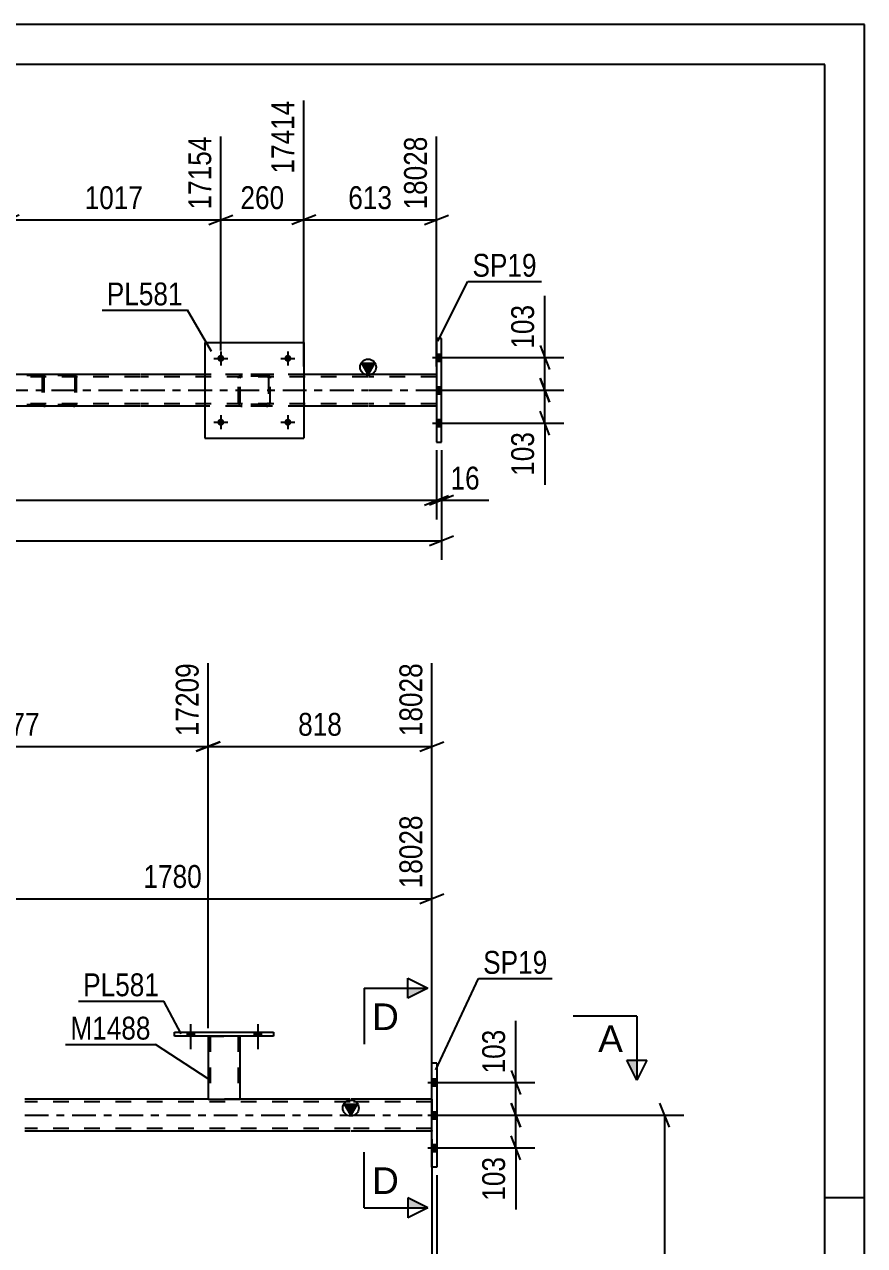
# Model space of a CAD drawing. Header units: millimetres. Extents: x 0 to 841, y 0 to 594.
# Drawn here: x 735.7 to 841, y 441 to 594 of the extents above; entities that cross this region are included whole.
import ezdxf

# ---------------------------------------------------------------- set-up
doc = ezdxf.new("R2010")
doc.units = ezdxf.units.MM
doc.linetypes.add('DXK_LINE_DOT2', pattern=[3.9198, 1.9599, -1.9599])
doc.linetypes.add('DXK_LINE_DOT3', pattern=[5.9187, 2.979, -0.9799, 0.9799, -0.9799])
doc.styles.add('Arial', font='ARIAL.TTF', dxfattribs={"height": 0.2})
doc.styles.add('Arial Narrow', font='ARIALN.TTF', dxfattribs={"height": 0.2})

# ---------------------------------------------------------------- blocks, each defined once
blk = doc.blocks.new('Unknown-815137708-1135')
at = {"color": 5, "linetype": 'Continuous'}
for p, q in [((841, 594), (0, 594)), ((841, 0), (841, 594)), ((836, 589), (5, 589)), ((836, 5), (836, 589)), ((841, 447), (836, 447))]:
    blk.add_line(p, q, dxfattribs=at)
blk = doc.blocks.new('Part-815137708-3195 - 3128')
at = {"color": 2, "linetype": 'Continuous'}
for p, q in [((788.01, 554.67), (787.37, 554.67)), ((787.37, 554.67), (787.37, 541.67)), ((788.01, 541.67), (788.01, 554.67)), ((787.37, 541.67), (788.01, 541.67))]:
    blk.add_line(p, q, dxfattribs=at)
blk = doc.blocks.new('Bolt-815137708-3133 - 3128')
at = {"linetype": 'Continuous'}
for points in [[(760.79, 552.17, -1), (759.91, 552.17, -1)], [(769.19, 552.17, -1), (768.31, 552.17, -1)]]:
    blk.add_hatch(color=1, dxfattribs=at).paths.add_polyline_path(points)
at = {"color": 1, "linetype": 'Continuous'}
for p, q in [((760.35, 553.05), (760.35, 551.29)), ((768.75, 553.05), (768.75, 551.29)), ((759.47, 552.17), (761.23, 552.17)), ((767.87, 552.17), (769.63, 552.17))]:
    blk.add_line(p, q, dxfattribs=at)
blk = doc.blocks.new('Bolt-815137708-3134 - 3128')
at = {"linetype": 'Continuous'}
for points in [[(760.79, 544.17, -1), (759.91, 544.17, -1)], [(769.19, 544.17, -1), (768.31, 544.17, -1)]]:
    blk.add_hatch(color=1, dxfattribs=at).paths.add_polyline_path(points)
at = {"color": 1, "linetype": 'Continuous'}
for p, q in [((760.35, 545.05), (760.35, 543.29)), ((768.75, 545.05), (768.75, 543.29)), ((759.47, 544.17), (761.23, 544.17)), ((767.87, 544.17), (769.63, 544.17))]:
    blk.add_line(p, q, dxfattribs=at)
blk = doc.blocks.new('Part-815137708-3233 - 3128')
at = {"color": 2, "linetype": 'Continuous'}
for p, q in [((758.35, 554.17), (758.35, 542.17)), ((758.35, 554.17), (770.75, 554.17)), ((770.75, 554.17), (770.75, 542.17)), ((758.35, 542.17), (770.75, 542.17))]:
    blk.add_line(p, q, dxfattribs=at)
blk = doc.blocks.new('Part-815137708-3234 - 3128')
at = {"color": 7, "linetype": 'DXK_LINE_DOT2'}
for p, q in [((762.55, 549.69), (762.58, 549.87)), ((762.58, 549.87), (762.55, 549.69)), ((762.55, 546.65), (762.55, 549.69)), ((762.79, 549.69), (762.81, 549.78)), ((762.79, 546.65), (762.79, 549.69)), ((762.81, 549.78), (762.86, 549.86)), ((762.84, 550.13), (763.03, 550.17)), ((763.03, 550.17), (762.84, 550.13)), ((762.86, 549.86), (762.94, 549.91)), ((762.94, 549.91), (763.03, 549.93)), ((766.07, 550.17), (763.03, 550.17)), ((766.07, 549.93), (763.03, 549.93)), ((766.07, 550.17), (766.25, 550.13)), ((766.25, 550.13), (766.07, 550.17)), ((766.07, 549.93), (766.16, 549.91)), ((766.16, 549.91), (766.24, 549.86)), ((766.24, 549.86), (766.29, 549.78)), ((766.29, 549.78), (766.31, 549.69)), ((766.31, 549.69), (766.31, 546.65)), ((766.51, 549.87), (766.55, 549.69)), ((766.55, 549.69), (766.51, 549.87)), ((766.55, 546.65), (766.55, 549.69)), ((762.58, 546.46), (762.55, 546.65)), ((762.55, 546.65), (762.58, 546.46)), ((762.81, 546.55), (762.79, 546.65)), ((762.86, 546.48), (762.81, 546.55)), ((763.03, 546.17), (762.84, 546.2)), ((762.84, 546.2), (763.03, 546.17)), ((762.94, 546.42), (762.86, 546.48)), ((763.03, 546.41), (762.94, 546.42)), ((766.07, 546.41), (763.03, 546.41)), ((766.07, 546.17), (763.03, 546.17)), ((766.16, 546.42), (766.07, 546.41)), ((766.25, 546.2), (766.07, 546.17)), ((766.07, 546.17), (766.25, 546.2)), ((766.24, 546.48), (766.16, 546.42)), ((766.29, 546.55), (766.24, 546.48)), ((766.31, 546.65), (766.29, 546.55)), ((766.55, 546.65), (766.51, 546.46)), ((766.51, 546.46), (766.55, 546.65))]:
    blk.add_line(p, q, dxfattribs=at)
at = {"color": 7, "linetype": 'DXK_LINE_DOT3'}
blk.add_line((764.55, 548.17), (764.55, 548.17), dxfattribs=at)
at = {"color": 7, "linetype": 'DXK_LINE_DOT2'}
for centre, start, end in [((763.03, 549.69), 112.5, 157.5), ((763.03, 549.69), 112.5, 157.5), ((766.07, 549.69), 22.5, 67.5), ((766.07, 549.69), 22.5, 67.5), ((763.03, 546.65), 202.5, 247.5), ((763.03, 546.65), 202.5, 247.5), ((766.07, 546.65), 292.5, 337.5), ((766.07, 546.65), 292.5, 337.5)]:
    blk.add_arc(centre, 0.48, start, end, dxfattribs=at)
blk = doc.blocks.new('Part-815137708-3259 - 3128')
at = {"color": 7, "linetype": 'DXK_LINE_DOT2'}
for p, q in [((741.91, 550.17), (726.58, 550.17)), ((741.91, 550.01), (726.58, 550.01)), ((738.02, 549.97), (737.99, 549.85)), ((737.99, 549.85), (737.99, 546.49)), ((738.16, 549.85), (738.17, 549.91)), ((738.16, 549.85), (738.16, 546.49)), ((738.17, 549.91), (738.21, 549.96)), ((738.33, 550.17), (738.2, 550.14)), ((738.21, 549.96), (738.27, 549.99)), ((738.27, 549.99), (738.33, 550.01)), ((742.04, 550.14), (741.91, 550.17)), ((741.91, 550.01), (741.97, 549.99)), ((741.97, 549.99), (742, 549.98)), ((742, 549.98), (742.03, 549.96)), ((742.03, 549.96), (742.06, 549.91)), ((742.06, 549.91), (742.08, 549.85)), ((742.08, 549.85), (742.08, 546.49)), ((742.25, 549.85), (742.22, 549.97)), ((742.25, 549.85), (742.25, 546.49)), ((741.91, 546.33), (726.58, 546.33)), ((741.91, 546.17), (726.58, 546.17)), ((737.99, 546.49), (738.02, 546.36)), ((738.17, 546.43), (738.16, 546.49)), ((738.21, 546.37), (738.17, 546.43)), ((738.2, 546.19), (738.33, 546.17)), ((738.21, 546.37), (738.24, 546.35)), ((738.24, 546.35), (738.27, 546.34)), ((738.27, 546.34), (738.33, 546.33)), ((741.97, 546.34), (741.91, 546.33)), ((741.91, 546.17), (742.04, 546.19)), ((742.03, 546.37), (741.97, 546.34)), ((742.06, 546.43), (742.03, 546.37)), ((742.08, 546.49), (742.06, 546.43)), ((742.22, 546.36), (742.25, 546.49))]:
    blk.add_line(p, q, dxfattribs=at)
for centre, start, end in [((738.32, 549.83), 110.7583, 155.68), ((741.92, 549.83), 24.32, 69.2417), ((738.32, 546.5), 204.32, 249.2417), ((741.92, 546.5), 290.7583, 335.68)]:
    blk.add_arc(centre, 0.331, start, end, dxfattribs=at)
blk = doc.blocks.new('Bolt-815137708-3288 - 3128')
at = {"linetype": 'Continuous'}
for points in [[(788.01, 551.83), (788.01, 552.71), (787.37, 552.71), (787.37, 551.83)], [(788.01, 551.83), (788.01, 552.71), (787.37, 552.71), (787.37, 551.83)], [(788.01, 551.83), (788.01, 552.71), (787.37, 552.71), (787.37, 551.83)], [(788.01, 547.73), (788.01, 548.61), (787.37, 548.61), (787.37, 547.73)], [(788.01, 547.73), (788.01, 548.61), (787.37, 548.61), (787.37, 547.73)], [(788.01, 543.63), (788.01, 544.51), (787.37, 544.51), (787.37, 543.63)], [(788.01, 543.63), (788.01, 544.51), (787.37, 544.51), (787.37, 543.63)], [(788.01, 543.63), (788.01, 544.51), (787.37, 544.51), (787.37, 543.63)]]:
    blk.add_hatch(color=1, dxfattribs=at).paths.add_polyline_path(points)
at = {"color": 1, "linetype": 'Continuous'}
for p, q in [((786.85, 552.27), (790.17, 552.27)), ((786.85, 552.27), (790.17, 552.27)), ((786.85, 552.27), (790.17, 552.27)), ((787.37, 552.71), (788.01, 552.71)), ((787.37, 552.71), (788.01, 552.71)), ((787.37, 552.71), (788.01, 552.71)), ((787.37, 551.83), (788.01, 551.83)), ((787.37, 551.83), (788.01, 551.83)), ((787.37, 551.83), (788.01, 551.83)), ((786.85, 548.17), (790.17, 548.17)), ((786.85, 548.17), (790.17, 548.17)), ((787.37, 548.61), (788.01, 548.61)), ((787.37, 548.61), (788.01, 548.61)), ((787.37, 547.73), (788.01, 547.73)), ((787.37, 547.73), (788.01, 547.73)), ((786.85, 544.07), (790.17, 544.07)), ((786.85, 544.07), (790.17, 544.07)), ((786.85, 544.07), (790.17, 544.07)), ((787.37, 544.51), (788.01, 544.51)), ((787.37, 544.51), (788.01, 544.51)), ((787.37, 544.51), (788.01, 544.51)), ((787.37, 543.63), (788.01, 543.63)), ((787.37, 543.63), (788.01, 543.63)), ((787.37, 543.63), (788.01, 543.63))]:
    blk.add_line(p, q, dxfattribs=at)
blk = doc.blocks.new('Part-815137708-3341 - 3128')
at = {"linetype": 'Continuous'}
blk.add_hatch(color=2, dxfattribs=at).paths.add_polyline_path([(778.8, 550.17), (778, 551.57), (779.6, 551.57)])
at = {"color": 2, "linetype": 'Continuous'}
for p, q in [((778.8, 550.17), (778, 551.57)), ((778, 551.57), (779.6, 551.57)), ((779.6, 551.57), (778.8, 550.17)), ((750.25, 550.17), (733.57, 550.17)), ((758.35, 550.17), (750.35, 550.17)), ((778.75, 550.17), (770.75, 550.17)), ((787.37, 550.17), (778.85, 550.17)), ((750.25, 546.17), (733.57, 546.17)), ((758.35, 546.17), (750.35, 546.17)), ((778.75, 546.17), (770.75, 546.17)), ((787.37, 546.17), (778.85, 546.17))]:
    blk.add_line(p, q, dxfattribs=at)
at = {"color": 7, "linetype": 'DXK_LINE_DOT2'}
for p, q in [((750.25, 549.85), (88.07, 549.85)), ((750.25, 550.17), (210.36, 550.17)), ((778.75, 550.17), (750.35, 550.17)), ((778.75, 549.85), (750.35, 549.85)), ((770.75, 550.17), (758.35, 550.17)), ((787.37, 550.17), (778.85, 550.17)), ((787.37, 549.85), (778.85, 549.85)), ((787.37, 550.17), (787.37, 546.17)), ((750.25, 546.49), (88.07, 546.49)), ((778.75, 546.49), (750.35, 546.49)), ((770.75, 546.17), (758.35, 546.17)), ((787.37, 546.49), (778.85, 546.49))]:
    blk.add_line(p, q, dxfattribs=at)
at = {"color": 7, "linetype": 'DXK_LINE_DOT3'}
for p, q in [((88.07, 548.17), (750.25, 548.17)), ((750.35, 548.17), (778.75, 548.17)), ((778.85, 548.17), (787.37, 548.17))]:
    blk.add_line(p, q, dxfattribs=at)
at = {"color": 2, "linetype": 'Continuous'}
blk.add_circle((778.8, 551.07), 1, dxfattribs=at)
blk = doc.blocks.new('Bolt-815137708-4151 - 4136')
at = {"linetype": 'Continuous'}
for points in [[(756.13, 467.28), (757.01, 467.28), (757.01, 467.76), (756.13, 467.76)], [(764.53, 467.28), (765.41, 467.28), (765.41, 467.76), (764.53, 467.76)]]:
    blk.add_hatch(color=1, dxfattribs=at).paths.add_polyline_path(points)
at = {"color": 1, "linetype": 'Continuous'}
for p, q in [((756.57, 468.76), (756.57, 465.64)), ((764.97, 468.76), (764.97, 465.64)), ((756.13, 467.76), (756.13, 467.28)), ((757.01, 467.76), (757.01, 467.28)), ((764.53, 467.76), (764.53, 467.28)), ((765.41, 467.76), (765.41, 467.28))]:
    blk.add_line(p, q, dxfattribs=at)
blk = doc.blocks.new('Bolt-815137708-4152 - 4136')
at = {"linetype": 'Continuous'}
for points in [[(756.13, 467.28), (757.01, 467.28), (757.01, 467.76), (756.13, 467.76)], [(764.53, 467.28), (765.41, 467.28), (765.41, 467.76), (764.53, 467.76)]]:
    blk.add_hatch(color=1, dxfattribs=at).paths.add_polyline_path(points)
at = {"color": 1, "linetype": 'Continuous'}
for p, q in [((756.57, 468.76), (756.57, 465.64)), ((764.97, 468.76), (764.97, 465.64)), ((756.13, 467.76), (756.13, 467.28)), ((757.01, 467.76), (757.01, 467.28)), ((764.53, 467.76), (764.53, 467.28)), ((765.41, 467.76), (765.41, 467.28))]:
    blk.add_line(p, q, dxfattribs=at)
blk = doc.blocks.new('Part-815137708-4236 - 4136')
at = {"color": 2, "linetype": 'Continuous'}
for p, q in [((754.57, 467.76), (766.97, 467.76)), ((754.57, 467.28), (754.57, 467.76)), ((766.97, 467.28), (754.57, 467.28)), ((766.97, 467.76), (766.97, 467.28))]:
    blk.add_line(p, q, dxfattribs=at)
blk = doc.blocks.new('Part-815137708-4241 - 4136')
at = {"color": 2, "linetype": 'Continuous'}
for p, q in [((758.77, 467.28), (758.77, 459.37)), ((762.77, 459.37), (762.77, 467.28)), ((758.77, 459.37), (762.77, 459.37))]:
    blk.add_line(p, q, dxfattribs=at)
at = {"color": 7, "linetype": 'DXK_LINE_DOT2'}
for p, q in [((758.77, 467.28), (762.77, 467.28)), ((758.77, 467.28), (758.77, 467.28)), ((758.77, 467.28), (758.77, 467.28)), ((759.01, 467.28), (759.01, 459.37)), ((762.53, 467.28), (762.53, 459.37)), ((762.77, 467.28), (762.77, 467.28)), ((762.77, 467.28), (762.77, 467.28)), ((762.47, 459.37), (762.51, 459.37)), ((762.47, 459.37), (762.51, 459.37)), ((762.51, 459.37), (762.53, 459.37)), ((762.51, 459.37), (762.53, 459.37))]:
    blk.add_line(p, q, dxfattribs=at)
blk = doc.blocks.new('Part-815137708-4379 - 4136')
at = {"color": 2, "linetype": 'Continuous'}
for p, q in [((787.43, 463.87), (786.79, 463.87)), ((786.79, 450.87), (786.79, 463.87)), ((787.43, 463.87), (787.43, 450.87)), ((787.43, 450.87), (786.79, 450.87))]:
    blk.add_line(p, q, dxfattribs=at)
blk = doc.blocks.new('Bolt-815137708-4405 - 4136')
at = {"linetype": 'Continuous'}
for points in [[(787.43, 461.03), (787.43, 461.91), (786.79, 461.91), (786.79, 461.03)], [(787.43, 461.03), (787.43, 461.91), (786.79, 461.91), (786.79, 461.03)], [(787.43, 461.03), (787.43, 461.91), (786.79, 461.91), (786.79, 461.03)], [(787.43, 456.93), (787.43, 457.81), (786.79, 457.81), (786.79, 456.93)], [(787.43, 456.93), (787.43, 457.81), (786.79, 457.81), (786.79, 456.93)], [(787.43, 452.83), (787.43, 453.71), (786.79, 453.71), (786.79, 452.83)], [(787.43, 452.83), (787.43, 453.71), (786.79, 453.71), (786.79, 452.83)], [(787.43, 452.83), (787.43, 453.71), (786.79, 453.71), (786.79, 452.83)]]:
    blk.add_hatch(color=1, dxfattribs=at).paths.add_polyline_path(points)
at = {"color": 1, "linetype": 'Continuous'}
for p, q in [((786.27, 461.47), (789.59, 461.47)), ((786.27, 461.47), (789.59, 461.47)), ((786.27, 461.47), (789.59, 461.47)), ((786.79, 461.91), (787.43, 461.91)), ((786.79, 461.91), (787.43, 461.91)), ((786.79, 461.91), (787.43, 461.91)), ((786.79, 461.03), (787.43, 461.03)), ((786.79, 461.03), (787.43, 461.03)), ((786.79, 461.03), (787.43, 461.03)), ((786.27, 457.37), (789.59, 457.37)), ((786.27, 457.37), (789.59, 457.37)), ((786.79, 457.81), (787.43, 457.81)), ((786.79, 457.81), (787.43, 457.81)), ((786.79, 456.93), (787.43, 456.93)), ((786.79, 456.93), (787.43, 456.93)), ((786.27, 453.27), (789.59, 453.27)), ((786.27, 453.27), (789.59, 453.27)), ((786.27, 453.27), (789.59, 453.27)), ((786.79, 453.71), (787.43, 453.71)), ((786.79, 453.71), (787.43, 453.71)), ((786.79, 453.71), (787.43, 453.71)), ((786.79, 452.83), (787.43, 452.83)), ((786.79, 452.83), (787.43, 452.83)), ((786.79, 452.83), (787.43, 452.83))]:
    blk.add_line(p, q, dxfattribs=at)
blk = doc.blocks.new('Part-815137708-4482 - 4136')
at = {"linetype": 'Continuous'}
blk.add_hatch(color=2, dxfattribs=at).paths.add_polyline_path([(776.63, 457.37), (775.83, 458.77), (777.43, 458.77)])
at = {"color": 2, "linetype": 'Continuous'}
for p, q in [((758.77, 459.37), (735.8, 459.37)), ((776.57, 459.37), (762.77, 459.37)), ((786.79, 459.37), (776.67, 459.37)), ((776.63, 457.37), (775.83, 458.77)), ((775.83, 458.77), (777.43, 458.77)), ((777.43, 458.77), (776.63, 457.37)), ((776.57, 455.37), (735.8, 455.37)), ((786.79, 455.37), (776.67, 455.37))]:
    blk.add_line(p, q, dxfattribs=at)
at = {"color": 7, "linetype": 'DXK_LINE_DOT2'}
for p, q in [((776.57, 459.05), (735.8, 459.05)), ((762.77, 459.37), (758.77, 459.37)), ((786.79, 459.05), (776.67, 459.05)), ((786.79, 459.37), (786.79, 455.37)), ((776.57, 455.69), (735.8, 455.69)), ((786.79, 455.69), (776.67, 455.69))]:
    blk.add_line(p, q, dxfattribs=at)
at = {"color": 7, "linetype": 'DXK_LINE_DOT3'}
for p, q in [((735.8, 457.37), (776.57, 457.37)), ((776.67, 457.37), (786.79, 457.37))]:
    blk.add_line(p, q, dxfattribs=at)
at = {"color": 2, "linetype": 'Continuous'}
blk.add_circle((776.63, 458.27), 1, dxfattribs=at)
blk = doc.blocks.new('StraightDimension-815137708-4076 - 3128')
at = {"color": 7, "linetype": 'Continuous'}
for p, q in [((800.34, 549.67), (801.54, 546.67)), ((789.82, 548.17), (803.34, 548.17)), ((800.94, 544.07), (800.94, 548.17)), ((801.54, 542.57), (800.34, 545.57)), ((789.82, 544.07), (803.34, 544.07))]:
    blk.add_line(p, q, dxfattribs=at)
at = {"color": 0}
blk.add_wipeout([(800.19, 543.54), (795.99, 543.54), (795.99, 536.86), (800.19, 536.86)], dxfattribs=at)
at = {"color": 7, "linetype": 'Continuous'}
blk.add_line((800.94, 544.07), (800.94, 536.33), dxfattribs=at)
blk.add_line((800.94, 544.07), (800.94, 536.33), dxfattribs=at)
at = {"color": 3, "style": 'Arial Narrow'}
blk.add_text('103', height=2.863, rotation=90.0002, dxfattribs=at).set_placement((799.59, 537.46))
blk = doc.blocks.new('StraightDimension-815137708-15254 - 3128')
at = {"color": 7, "linetype": 'Continuous'}
for p, q in [((770.75, 551.17), (770.75, 584.46)), ((787.37, 551.17), (787.37, 579.96)), ((772.25, 570.12), (769.25, 568.92)), ((770.75, 569.52), (787.37, 569.52)), ((785.87, 568.92), (788.87, 570.12))]:
    blk.add_line(p, q, dxfattribs=at)
at = {"color": 0}
blk.add_wipeout([(782.4, 570.27), (782.4, 574.47), (775.72, 574.47), (775.72, 570.27)], dxfattribs=at)
at = {"color": 3, "style": 'Arial Narrow'}
blk.add_text('613', height=2.863, dxfattribs=at).set_placement((776.32, 570.87))
at = {"color": 0, "linetype": 'Continuous'}
blk.add_wipeout([(786.77, 580.56), (782.57, 580.56), (782.57, 570.22), (786.77, 570.22)], dxfattribs=at)
at = {"color": 3, "linetype": 'Continuous', "style": 'Arial Narrow'}
blk.add_text('18028', height=2.863, rotation=90.0002, dxfattribs=at).set_placement((786.17, 570.82))
blk = doc.blocks.new('StraightDimension-815137708-15256 - 3128')
at = {"color": 7, "linetype": 'Continuous'}
for p, q in [((733.57, 551.17), (733.57, 584.46)), ((760.35, 553.17), (760.35, 579.96)), ((735.07, 570.12), (732.07, 568.92)), ((733.57, 569.52), (760.35, 569.52)), ((758.85, 568.92), (761.85, 570.12))]:
    blk.add_line(p, q, dxfattribs=at)
at = {"color": 0, "linetype": 'Continuous'}
blk.add_wipeout([(759.75, 580.56), (755.55, 580.56), (755.55, 570.22), (759.75, 570.22)], dxfattribs=at)
at = {"color": 0}
blk.add_wipeout([(751.21, 570.27), (751.21, 574.47), (742.7, 574.47), (742.7, 570.27)], dxfattribs=at)
at = {"color": 3, "linetype": 'Continuous', "style": 'Arial Narrow'}
blk.add_text('17154', height=2.863, rotation=90.0002, dxfattribs=at).set_placement((759.15, 570.82))
at = {"color": 3, "style": 'Arial Narrow'}
blk.add_text('1017', height=2.863, dxfattribs=at).set_placement((743.3, 570.87))
blk = doc.blocks.new('StraightDimension-815137708-3487 - 3128')
at = {"color": 7, "linetype": 'Continuous'}
for p, q in [((788.01, 540.67), (788.01, 526.92)), ((87.43, 529.32), (788.01, 529.32)), ((786.51, 528.72), (789.51, 529.92))]:
    blk.add_line(p, q, dxfattribs=at)
blk = doc.blocks.new('StraightDimension-815137708-4086 - 3128')
at = {"color": 7, "linetype": 'Continuous'}
for p, q in [((800.34, 553.77), (801.54, 550.77)), ((789.82, 552.27), (803.34, 552.27)), ((800.94, 548.17), (800.94, 552.27)), ((801.54, 546.67), (800.34, 549.67)), ((789.82, 548.17), (803.34, 548.17))]:
    blk.add_line(p, q, dxfattribs=at)
at = {"color": 0}
blk.add_wipeout([(800.19, 559.48), (795.99, 559.48), (795.99, 552.79), (800.19, 552.79)], dxfattribs=at)
at = {"color": 7, "linetype": 'Continuous'}
blk.add_line((800.94, 552.27), (800.94, 560), dxfattribs=at)
blk.add_line((800.94, 552.27), (800.94, 560), dxfattribs=at)
at = {"color": 3, "style": 'Arial Narrow'}
blk.add_text('103', height=2.863, rotation=90.0002, dxfattribs=at).set_placement((799.59, 553.39))
blk = doc.blocks.new('StraightDimension-815137708-10434 - 3128')
at = {"color": 7, "linetype": 'Continuous'}
for p, q in [((787.37, 540.67), (787.37, 531.99)), ((788.01, 540.67), (788.01, 531.99)), ((785.87, 533.79), (788.87, 534.99)), ((789.51, 534.99), (786.51, 533.79)), ((787.37, 534.39), (788.01, 534.39))]:
    blk.add_line(p, q, dxfattribs=at)
at = {"color": 0}
blk.add_wipeout([(793.39, 535.14), (793.39, 539.34), (788.53, 539.34), (788.53, 535.14)], dxfattribs=at)
at = {"color": 7, "linetype": 'Continuous'}
blk.add_line((788.01, 534.39), (793.91, 534.39), dxfattribs=at)
blk.add_line((788.01, 534.39), (793.91, 534.39), dxfattribs=at)
at = {"color": 3, "style": 'Arial Narrow'}
blk.add_text('16', height=2.863, dxfattribs=at).set_placement((789.13, 535.74))
blk = doc.blocks.new('StraightDimension-815137708-10435 - 3128')
at = {"color": 7, "linetype": 'Continuous'}
for p, q in [((787.37, 540.67), (787.37, 531.99)), ((88.07, 534.39), (787.37, 534.39)), ((785.87, 533.79), (788.87, 534.99))]:
    blk.add_line(p, q, dxfattribs=at)
blk = doc.blocks.new('StraightDimension-815137708-15255 - 3128')
at = {"color": 7, "linetype": 'Continuous'}
for p, q in [((770.75, 551.17), (770.75, 584.46)), ((760.35, 553.17), (760.35, 579.96)), ((758.85, 568.92), (761.85, 570.12)), ((760.35, 569.52), (770.75, 569.52)), ((772.25, 570.12), (769.25, 568.92))]:
    blk.add_line(p, q, dxfattribs=at)
at = {"color": 0}
blk.add_wipeout([(768.89, 570.27), (768.89, 574.47), (762.21, 574.47), (762.21, 570.27)], dxfattribs=at)
at = {"color": 3, "style": 'Arial Narrow'}
blk.add_text('260', height=2.863, dxfattribs=at).set_placement((762.81, 570.87))
at = {"color": 0, "linetype": 'Continuous'}
blk.add_wipeout([(770.15, 585.06), (765.95, 585.06), (765.95, 574.72), (770.15, 574.72)], dxfattribs=at)
at = {"color": 3, "linetype": 'Continuous', "style": 'Arial Narrow'}
blk.add_text('17414', height=2.863, rotation=90.0002, dxfattribs=at).set_placement((769.55, 575.32))
blk = doc.blocks.new('StraightDimension-815137708-5707 - 4136')
at = {"color": 7, "linetype": 'Continuous'}
for p, q in [((721.84, 456.37), (721.84, 494.93)), ((786.79, 460.37), (786.79, 494.93)), ((723.34, 485.09), (720.34, 483.89)), ((785.29, 483.89), (788.29, 485.09)), ((721.84, 484.49), (786.79, 484.49))]:
    blk.add_line(p, q, dxfattribs=at)
at = {"color": 0, "linetype": 'Continuous'}
blk.add_wipeout([(786.19, 495.53), (781.99, 495.53), (781.99, 485.19), (786.19, 485.19)], dxfattribs=at)
at = {"color": 0}
blk.add_wipeout([(758.57, 485.24), (758.57, 489.44), (750.06, 489.44), (750.06, 485.24)], dxfattribs=at)
at = {"color": 3, "linetype": 'Continuous', "style": 'Arial Narrow'}
blk.add_text('18028', height=2.863, rotation=90.0002, dxfattribs=at).set_placement((785.59, 485.79))
at = {"color": 3, "style": 'Arial Narrow'}
blk.add_text('1780', height=2.863, dxfattribs=at).set_placement((750.66, 485.84))
blk = doc.blocks.new('StraightDimension-815137708-4606 - 4136')
at = {"color": 7, "linetype": 'Continuous'}
for p, q in [((796.71, 462.97), (797.91, 459.97)), ((789.15, 461.47), (799.71, 461.47)), ((797.31, 457.37), (797.31, 461.47)), ((789.15, 457.37), (799.71, 457.37)), ((797.91, 455.87), (796.71, 458.87))]:
    blk.add_line(p, q, dxfattribs=at)
at = {"color": 0}
blk.add_wipeout([(796.56, 468.68), (792.36, 468.68), (792.36, 462), (796.56, 462)], dxfattribs=at)
at = {"color": 7, "linetype": 'Continuous'}
blk.add_line((797.31, 461.47), (797.31, 469.21), dxfattribs=at)
blk.add_line((797.31, 461.47), (797.31, 469.21), dxfattribs=at)
at = {"color": 3, "style": 'Arial Narrow'}
blk.add_text('103', height=2.863, rotation=90.0002, dxfattribs=at).set_placement((795.96, 462.6))
blk = doc.blocks.new('StraightDimension-815137708-4616 - 4136')
at = {"color": 7, "linetype": 'Continuous'}
for p, q in [((789.15, 457.37), (799.71, 457.37)), ((796.71, 458.87), (797.91, 455.87)), ((797.31, 453.27), (797.31, 457.37)), ((797.91, 451.77), (796.71, 454.77)), ((789.15, 453.27), (799.71, 453.27))]:
    blk.add_line(p, q, dxfattribs=at)
at = {"color": 0}
blk.add_wipeout([(796.56, 452.75), (792.36, 452.75), (792.36, 446.06), (796.56, 446.06)], dxfattribs=at)
at = {"color": 7, "linetype": 'Continuous'}
blk.add_line((797.31, 453.27), (797.31, 445.54), dxfattribs=at)
blk.add_line((797.31, 453.27), (797.31, 445.54), dxfattribs=at)
at = {"color": 3, "style": 'Arial Narrow'}
blk.add_text('103', height=2.863, rotation=90.0002, dxfattribs=at).set_placement((795.96, 446.66))
blk = doc.blocks.new('StraightDimension-815137708-5071 - 4136')
at = {"color": 7, "linetype": 'Continuous'}
for p, q in [((786.79, 454.37), (786.79, 390.54)), ((745.92, 335.15), (745.92, 395.79)), ((747.42, 393.54), (744.42, 392.34)), ((785.29, 392.34), (788.29, 393.54)), ((745.92, 392.94), (786.79, 392.94))]:
    blk.add_line(p, q, dxfattribs=at)
at = {"color": 0}
blk.add_wipeout([(770.61, 393.69), (770.61, 397.89), (762.1, 397.89), (762.1, 393.69)], dxfattribs=at)
at = {"color": 3, "style": 'Arial Narrow'}
blk.add_text('1139', height=2.863, dxfattribs=at).set_placement((762.7, 394.29))
blk = doc.blocks.new('StraightDimension-815137708-5084 - 4136')
at = {"color": 7, "linetype": 'Continuous'}
for p, q in [((788.43, 457.37), (818.37, 457.37)), ((816.57, 455.87), (815.37, 458.87)), ((815.97, 331.51), (815.97, 457.37)), ((815.37, 333.01), (816.57, 330.01)), ((747.56, 331.51), (818.37, 331.51))]:
    blk.add_line(p, q, dxfattribs=at)
at = {"color": 0}
blk.add_wipeout([(815.22, 398.7), (811.02, 398.7), (811.02, 390.18), (815.22, 390.18)], dxfattribs=at)
at = {"color": 3, "style": 'Arial Narrow'}
blk.add_text('3147', height=2.863, rotation=90.0002, dxfattribs=at).set_placement((814.62, 390.78))
blk = doc.blocks.new('StraightDimension-815137708-5408 - 4136')
at = {"color": 7, "linetype": 'Continuous'}
blk.add_line((787.43, 449.87), (787.43, 292.58), dxfattribs=at)
blk = doc.blocks.new('StraightDimension-815137708-16439 - 4136')
at = {"color": 7, "linetype": 'Continuous'}
for p, q in [((758.77, 468.28), (758.77, 513.99)), ((786.79, 460.37), (786.79, 513.99)), ((760.27, 504.15), (757.27, 502.95)), ((758.77, 503.55), (786.79, 503.55)), ((785.29, 502.95), (788.29, 504.15))]:
    blk.add_line(p, q, dxfattribs=at)
at = {"color": 0, "linetype": 'Continuous'}
blk.add_wipeout([(786.19, 514.59), (781.99, 514.59), (781.99, 504.25), (786.19, 504.25)], dxfattribs=at)
at = {"color": 0}
blk.add_wipeout([(776.12, 504.3), (776.12, 508.5), (769.44, 508.5), (769.44, 504.3)], dxfattribs=at)
at = {"color": 3, "linetype": 'Continuous', "style": 'Arial Narrow'}
blk.add_text('18028', height=2.863, rotation=90.0002, dxfattribs=at).set_placement((785.59, 504.85))
at = {"color": 3, "style": 'Arial Narrow'}
blk.add_text('818', height=2.863, dxfattribs=at).set_placement((770.04, 504.9))
blk = doc.blocks.new('StraightDimension-815137708-16440 - 4136')
at = {"color": 7, "linetype": 'Continuous'}
for p, q in [((709.22, 468.28), (709.22, 513.99)), ((758.77, 468.28), (758.77, 513.99)), ((710.72, 504.15), (707.72, 502.95)), ((709.22, 503.55), (758.77, 503.55)), ((757.27, 502.95), (760.27, 504.15))]:
    blk.add_line(p, q, dxfattribs=at)
at = {"color": 0, "linetype": 'Continuous'}
blk.add_wipeout([(758.17, 514.59), (753.97, 514.59), (753.97, 504.25), (758.17, 504.25)], dxfattribs=at)
at = {"color": 0}
blk.add_wipeout([(738.25, 504.3), (738.25, 508.5), (729.74, 508.5), (729.74, 504.3)], dxfattribs=at)
at = {"color": 3, "linetype": 'Continuous', "style": 'Arial Narrow'}
blk.add_text('17209', height=2.863, rotation=90.0002, dxfattribs=at).set_placement((757.57, 504.85))
at = {"color": 3, "style": 'Arial Narrow'}
blk.add_text('1277', height=2.863, dxfattribs=at).set_placement((730.34, 504.9))
blk = doc.blocks.new('Mark-815137708-3229 - 3128')
at = {"color": 0}
blk.add_wipeout([(755.58, 558.81), (755.58, 561.81), (746.07, 561.81), (746.07, 558.81)], dxfattribs=at)
blk.add_wipeout([(755.58, 558.81), (755.58, 561.81), (746.07, 561.81), (746.07, 558.81)], dxfattribs=at)
at = {"color": 30, "linetype": 'Continuous'}
for p in [(745.47, 558.21), (759.18, 553.02)]:
    blk.add_line(p, (756.18, 558.21), dxfattribs=at)
at = {"color": 3, "style": 'Arial Narrow'}
blk.add_text('PL581', height=2.863, dxfattribs=at).set_placement((746.07, 558.81))
blk = doc.blocks.new('Mark-815137708-3191 - 3128')
at = {"color": 0}
blk.add_wipeout([(799.92, 562.4), (799.92, 565.4), (791.88, 565.4), (791.88, 562.4)], dxfattribs=at)
blk.add_wipeout([(799.92, 562.4), (799.92, 565.4), (791.88, 565.4), (791.88, 562.4)], dxfattribs=at)
at = {"color": 30, "linetype": 'Continuous'}
for p, q in [((787.52, 554.33), (791.28, 561.8)), ((791.28, 561.8), (800.52, 561.8))]:
    blk.add_line(p, q, dxfattribs=at)
at = {"color": 3, "style": 'Arial Narrow'}
blk.add_text('SP19', height=2.863, dxfattribs=at).set_placement((791.88, 562.4))
blk = doc.blocks.new('Mark-815137708-4232 - 4136')
at = {"color": 0}
blk.add_wipeout([(752.62, 472.27), (752.62, 475.27), (743.11, 475.27), (743.11, 472.27)], dxfattribs=at)
blk.add_wipeout([(752.62, 472.27), (752.62, 475.27), (743.11, 475.27), (743.11, 472.27)], dxfattribs=at)
at = {"color": 30, "linetype": 'Continuous'}
for p in [(742.51, 471.67), (755.37, 467.54)]:
    blk.add_line(p, (753.22, 471.67), dxfattribs=at)
at = {"color": 3, "style": 'Arial Narrow'}
blk.add_text('PL581', height=2.863, dxfattribs=at).set_placement((743.11, 472.27))
blk = doc.blocks.new('Mark-815137708-4237 - 4136')
at = {"color": 0}
blk.add_wipeout([(751.56, 466.84), (751.56, 469.84), (741.51, 469.84), (741.51, 466.84)], dxfattribs=at)
blk.add_wipeout([(751.56, 466.84), (751.56, 469.84), (741.51, 469.84), (741.51, 466.84)], dxfattribs=at)
at = {"color": 30, "linetype": 'Continuous'}
for p in [(740.91, 466.24), (758.77, 461.91)]:
    blk.add_line(p, (752.16, 466.24), dxfattribs=at)
at = {"color": 3, "style": 'Arial Narrow'}
blk.add_text('M1488', height=2.863, dxfattribs=at).set_placement((741.51, 466.84))
blk = doc.blocks.new('Mark-815137708-4375 - 4136')
at = {"color": 0}
blk.add_wipeout([(801.26, 475.08), (801.26, 478.08), (793.22, 478.08), (793.22, 475.08)], dxfattribs=at)
blk.add_wipeout([(801.26, 475.08), (801.26, 478.08), (793.22, 478.08), (793.22, 475.08)], dxfattribs=at)
at = {"color": 30, "linetype": 'Continuous'}
for p, q in [((787.28, 463.05), (792.62, 474.48)), ((792.62, 474.48), (801.86, 474.48))]:
    blk.add_line(p, q, dxfattribs=at)
at = {"color": 3, "style": 'Arial Narrow'}
blk.add_text('SP19', height=2.863, dxfattribs=at).set_placement((793.22, 475.08))
blk = doc.blocks.new('SectionMark-815137708-5805 - 4136')
at = {"linetype": 'Continuous'}
blk.add_hatch(color=6, dxfattribs=at).paths.add_polyline_path([(811.23, 464.27), (812.48, 464.27), (812.48, 461.77)])
at = {"color": 6, "linetype": 'Continuous'}
for p, q in [((812.48, 469.77), (804.48, 469.77)), ((812.48, 469.77), (812.48, 461.77)), ((811.23, 464.27), (813.73, 464.27)), ((812.48, 461.77), (811.23, 464.27)), ((813.73, 464.27), (812.48, 461.77))]:
    blk.add_line(p, q, dxfattribs=at)
at = {"color": 0, "linetype": 'Continuous'}
blk.add_wipeout([(810.73, 465.27), (810.73, 468.77), (807.62, 468.77), (807.62, 465.27)], dxfattribs=at)
at = {"color": 3, "linetype": 'Continuous', "style": 'Arial'}
blk.add_text('A', height=3.34, dxfattribs=at).set_placement((807.62, 465.27))
blk = doc.blocks.new('SectionMark-815137708-5815 - 4136')
at = {"linetype": 'Continuous'}
for points in [[(783.79, 472.03), (783.79, 473.28), (786.29, 473.28)], [(783.79, 445.75), (783.79, 447), (786.29, 445.75)]]:
    blk.add_hatch(color=6, dxfattribs=at).paths.add_polyline_path(points)
at = {"color": 6, "linetype": 'Continuous'}
for p, q in [((783.79, 472.03), (783.79, 474.53)), ((783.79, 474.53), (786.29, 473.28)), ((778.29, 473.28), (778.29, 466.28)), ((778.29, 473.28), (786.29, 473.28)), ((786.29, 473.28), (783.79, 472.03)), ((778.29, 445.75), (778.29, 452.75)), ((786.29, 445.75), (783.79, 447)), ((783.79, 447), (783.79, 444.5)), ((778.29, 445.75), (786.29, 445.75)), ((786.29, 445.75), (783.79, 444.5))]:
    blk.add_line(p, q, dxfattribs=at)
at = {"color": 0, "linetype": 'Continuous'}
for points in [[(782.66, 468.03), (782.66, 471.53), (779.29, 471.53), (779.29, 468.03)], [(782.66, 447.5), (782.66, 451), (779.29, 451), (779.29, 447.5)]]:
    blk.add_wipeout(points, dxfattribs=at)
at = {"color": 3, "linetype": 'Continuous', "style": 'Arial'}
for p in [(779.29, 468.03), (779.29, 447.5)]:
    blk.add_text('D', height=3.34, dxfattribs=at).set_placement(p)

msp = doc.modelspace()

# ---------------------------------------------------------------- block references
for name in ['Unknown-815137708-1135', 'Part-815137708-3233 - 3128', 'Part-815137708-3195 - 3128', 'Bolt-815137708-3133 - 3128', 'Bolt-815137708-3288 - 3128', 'Part-815137708-3341 - 3128', 'Part-815137708-3259 - 3128', 'Part-815137708-3234 - 3128', 'Bolt-815137708-3134 - 3128', 'Bolt-815137708-4151 - 4136', 'Bolt-815137708-4152 - 4136', 'Part-815137708-4236 - 4136', 'Part-815137708-4241 - 4136', 'Part-815137708-4379 - 4136', 'Bolt-815137708-4405 - 4136', 'Part-815137708-4482 - 4136']:
    msp.add_blockref(name, (0, 0))

# ---------------------------------------------------------------- next in the draw order: block references
for name in ['StraightDimension-815137708-15256 - 3128', 'StraightDimension-815137708-15254 - 3128', 'StraightDimension-815137708-4076 - 3128', 'StraightDimension-815137708-5707 - 4136', 'StraightDimension-815137708-4606 - 4136', 'StraightDimension-815137708-5071 - 4136']:
    msp.add_blockref(name, (0, 0))

# ---------------------------------------------------------------- next in the draw order: block references
for name in ['StraightDimension-815137708-15255 - 3128', 'StraightDimension-815137708-4086 - 3128', 'StraightDimension-815137708-3487 - 3128', 'StraightDimension-815137708-16439 - 4136', 'StraightDimension-815137708-4616 - 4136']:
    msp.add_blockref(name, (0, 0))

# ---------------------------------------------------------------- next in the draw order: block references
for name in ['Mark-815137708-3191 - 3128', 'Mark-815137708-3229 - 3128', 'StraightDimension-815137708-10434 - 3128', 'StraightDimension-815137708-16440 - 4136', 'Mark-815137708-4375 - 4136', 'StraightDimension-815137708-5084 - 4136']:
    msp.add_blockref(name, (0, 0))

# ---------------------------------------------------------------- next in the draw order: block references
for name in ['StraightDimension-815137708-10435 - 3128', 'Mark-815137708-4232 - 4136', 'StraightDimension-815137708-5408 - 4136']:
    msp.add_blockref(name, (0, 0))

# ---------------------------------------------------------------- next in the draw order: block references
msp.add_blockref('Mark-815137708-4237 - 4136', (0, 0))

# ---------------------------------------------------------------- next in the draw order: block references
msp.add_blockref('SectionMark-815137708-5805 - 4136', (0, 0))

# ---------------------------------------------------------------- next in the draw order: block references
msp.add_blockref('SectionMark-815137708-5815 - 4136', (0, 0))

doc.saveas('drawing.dxf')
